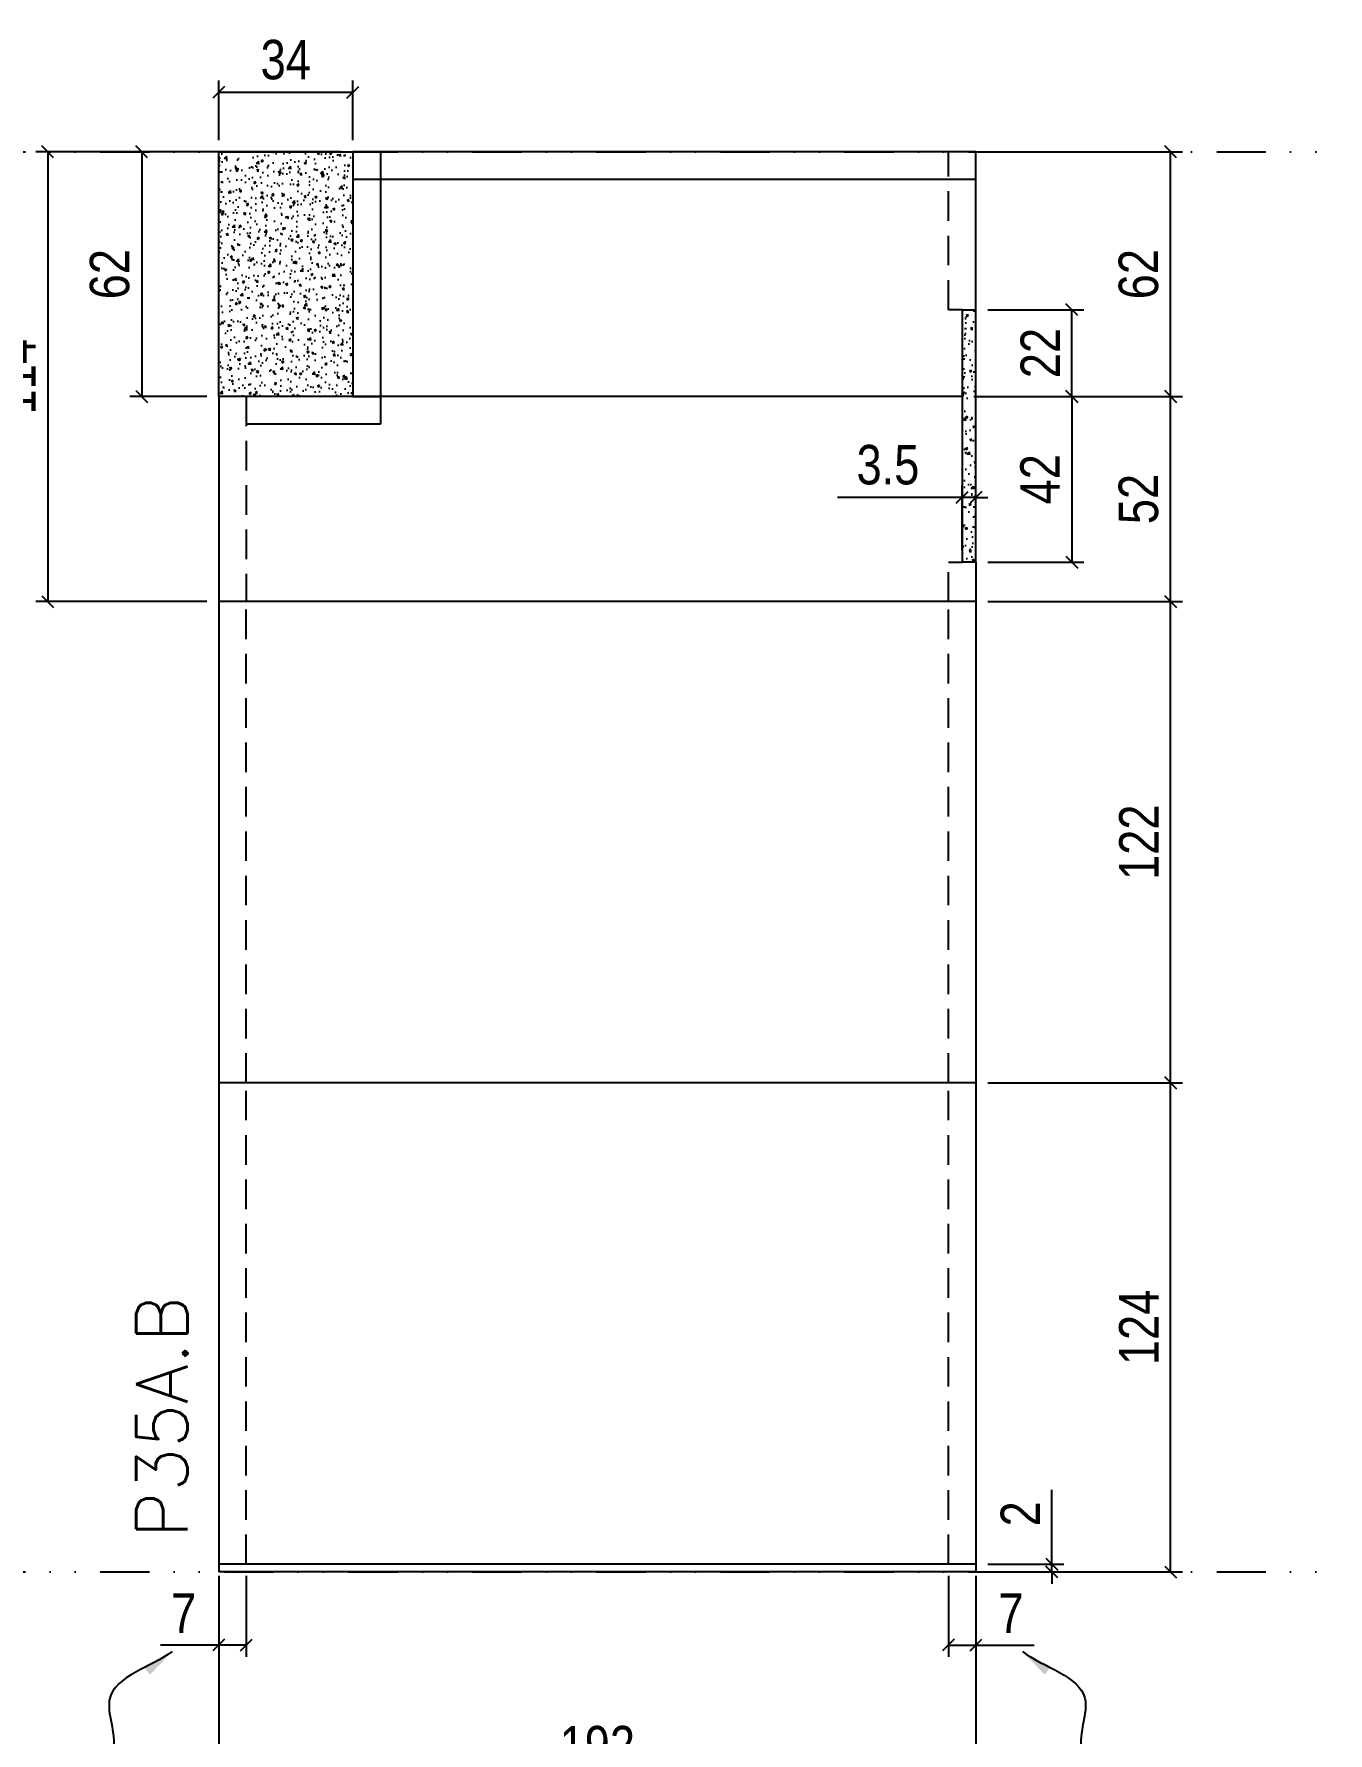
# Model space of a CAD drawing. Extents: x 2949 to 9203, y -16089 to 12527.
# Drawn here: x 3777.8 to 4105.9, y -11144.3 to -10713.6 of the extents above; entities that cross this region are included whole.
import ezdxf

# ---------------------------------------------------------------- set-up
doc = ezdxf.new("R2010")
doc.units = 0
doc.linetypes.add('DIVIDE2', pattern=[0.625, 0.25, -0.125, 0, -0.125, 0, -0.125])
doc.linetypes.add('HIDDEN', pattern=[0.375, 0.25, -0.125])
for name, color, linetype in [('COTA', 241, 'Continuous'), ('Nível', 160, 'Continuous'), ('Painéis', 200, 'Continuous'), ('Romaneio', 10, 'Continuous'), ('SARR_2.2x7', 40, 'Continuous'), ('Sarrafo de Pressão', 42, 'HIDDEN')]:
    doc.layers.add(name, color=color, linetype=linetype)
doc.layers.add('Texto Seção', color=7, linetype='Continuous', lineweight=15)
doc.styles.add('COTA TECNICA', font='techl___.ttf', dxfattribs={"height": 10})
doc.styles.add('COTA TECNICA-50', font='techl___.ttf', dxfattribs={"height": 10})
doc.styles.add('REGUA-120', font='ROMANS.shx', dxfattribs={"height": 15})
doc.styles.get("Standard").update_dxf_attribs({"font": 'arial.ttf'})
doc.dimstyles.new('COTA PAINEL-50', dxfattribs={"dimtxt": 10, "dimasz": 3, "dimexe": 3, "dimexo": 3, "dimgap": 3, "dimtad": 1, "dimdec": 1, "dimzin": 12, "dimdsep": 46, "dimtxsty": 'COTA TECNICA-50', "dimblk1": 'OBLIQUE', "dimblk2": 'OBLIQUE', "dimsah": 1, "dimcen": 0.9, "dimclrd": 4, "dimclre": 4, "dimclrt": 240, "dimadec": 1, "dimazin": 3, "dimtfac": 1, "dimtdec": 1, "dimtmove": 0, "dimatfit": 3, "dimfxl": 1, "dimtolj": 1, "dimtzin": 12, "dimarcsym": 0})
doc.dimstyles.new('PAINEL', dxfattribs={"dimtxt": 10, "dimasz": 3, "dimexe": 3, "dimexo": 3, "dimgap": 3, "dimtad": 1, "dimdec": 1, "dimzin": 12, "dimdsep": 46, "dimtxsty": 'COTA TECNICA', "dimblk1": 'OBLIQUE', "dimblk2": 'OBLIQUE', "dimsah": 1, "dimcen": 0.9, "dimclrd": 4, "dimclre": 4, "dimclrt": 240, "dimadec": 1, "dimazin": 3, "dimtfac": 1, "dimtdec": 1, "dimtmove": 0, "dimatfit": 3, "dimfxl": 1, "dimtolj": 1, "dimtzin": 12, "dimarcsym": 0})
doc.dimstyles.get("Standard").update_dxf_attribs({"dimtxt": 0.18, "dimasz": 0.18, "dimexe": 0.18, "dimexo": 0.0625, "dimgap": 0.09, "dimtad": 0, "dimtih": 1, "dimtoh": 1, "dimdec": 4, "dimzin": 0, "dimdsep": 46, "dimtxsty": 'Standard', "dimcen": 0.09, "dimadec": 0, "dimazin": 0, "dimtfac": 1, "dimtdec": 4, "dimtofl": 0, "dimtmove": 0, "dimatfit": 3, "dimfxl": 1, "dimtolj": 1, "dimtzin": 0, "dimarcsym": 0})

# ---------------------------------------------------------------- blocks, each defined once
blk = doc.blocks.new('_Oblique')
at = {"color": 0, "linetype": 'ByBlock', "lineweight": -2}
blk.add_line((-0.5, -0.5), (0.5, 0.5), dxfattribs=at)
blk = doc.blocks.new('*D2691')
at = {"layer": 'COTA', "color": 4, "lineweight": -2, "transparency": 16777216}
for p, q in [((3824.66, -11104.48), (3824.66, -11158.66)), ((4016.66, -11104.48), (4016.66, -11158.66)), ((4016.66, -11155.66), (3824.66, -11155.66))]:
    blk.add_line(p, q, dxfattribs=at)
at = {"layer": 'Defpoints', "color": 0, "transparency": 16777216}
for p in [(3824.66, -11101.48), (4016.66, -11101.48), (3824.66, -11155.66)]:
    blk.add_point(p, dxfattribs=at)
at = {"layer": 'COTA', "color": 4, "lineweight": -2, "transparency": 16777216, "xscale": 3, "yscale": 3, "zscale": 3, "rotation": 180}
blk.add_blockref('_Oblique', (3824.66, -11155.66), dxfattribs=at)
at = {"layer": 'COTA', "color": 4, "lineweight": -2, "transparency": 16777216, "xscale": 3, "yscale": 3, "zscale": 3}
blk.add_blockref('_Oblique', (4016.66, -11155.66), dxfattribs=at)
at = {"layer": 'COTA', "color": 240, "transparency": 16777216, "insert": (3920.66, -11147.57), "char_height": 10, "attachment_point": 5, "style": 'COTA TECNICA'}
blk.add_mtext('\\A1;192', dxfattribs=at)
blk = doc.blocks.new('*D2692')
at = {"layer": 'COTA', "color": 4, "lineweight": -2, "transparency": 16777216}
for p, q in [((3824.66, -11106.48), (3824.66, -11124.99)), ((3831.66, -11104.48), (3831.66, -11124.99)), ((3824.66, -11121.99), (3809.93, -11121.99)), ((3831.66, -11121.99), (3824.66, -11121.99))]:
    blk.add_line(p, q, dxfattribs=at)
at = {"layer": 'Defpoints', "color": 0, "transparency": 16777216}
for p in [(3824.66, -11103.48), (3831.66, -11101.48), (3824.66, -11121.99)]:
    blk.add_point(p, dxfattribs=at)
at = {"layer": 'COTA', "color": 4, "lineweight": -2, "transparency": 16777216, "xscale": 3, "yscale": 3, "zscale": 3, "rotation": 180}
blk.add_blockref('_Oblique', (3824.66, -11121.99), dxfattribs=at)
at = {"layer": 'COTA', "color": 4, "lineweight": -2, "transparency": 16777216, "xscale": 3, "yscale": 3, "zscale": 3}
blk.add_blockref('_Oblique', (3831.66, -11121.99), dxfattribs=at)
at = {"layer": 'COTA', "color": 240, "transparency": 16777216, "insert": (3815.79, -11113.92), "char_height": 10, "attachment_point": 5, "style": 'COTA TECNICA-50'}
blk.add_mtext('\\A1;7', dxfattribs=at)
blk = doc.blocks.new('*D2693')
at = {"layer": 'COTA', "color": 4, "lineweight": -2, "transparency": 16777216}
for p, q in [((4009.66, -11104.48), (4009.66, -11124.99)), ((4016.66, -11106.48), (4016.66, -11124.99)), ((4009.66, -11121.99), (4016.66, -11121.99)), ((4016.66, -11121.99), (4031.39, -11121.99))]:
    blk.add_line(p, q, dxfattribs=at)
at = {"layer": 'Defpoints', "color": 0, "transparency": 16777216}
for p in [(4009.66, -11101.48), (4016.66, -11103.48), (4016.66, -11121.99)]:
    blk.add_point(p, dxfattribs=at)
at = {"layer": 'COTA', "color": 4, "lineweight": -2, "transparency": 16777216, "xscale": 3, "yscale": 3, "zscale": 3, "rotation": 180}
blk.add_blockref('_Oblique', (4009.66, -11121.99), dxfattribs=at)
at = {"layer": 'COTA', "color": 4, "lineweight": -2, "transparency": 16777216, "xscale": 3, "yscale": 3, "zscale": 3}
blk.add_blockref('_Oblique', (4016.66, -11121.99), dxfattribs=at)
at = {"layer": 'COTA', "color": 240, "transparency": 16777216, "insert": (4025.52, -11113.92), "char_height": 10, "attachment_point": 5, "style": 'COTA TECNICA-50'}
blk.add_mtext('\\A1;7', dxfattribs=at)
blk = doc.blocks.new('*D2694')
at = {"layer": 'Defpoints', "color": 0, "linetype": 'ByBlock', "transparency": 16777216}
for p in [(4016.66, -10979.48), (4066.02, -10979.48), (4016.66, -11103.48)]:
    blk.add_point(p, dxfattribs=at)
at = {"layer": 'Romaneio', "color": 4, "linetype": 'ByBlock', "lineweight": -2, "transparency": 16777216}
for p, q in [((4019.66, -10979.48), (4069.02, -10979.48)), ((4066.02, -11103.48), (4066.02, -10979.48)), ((4019.66, -11103.48), (4069.02, -11103.48))]:
    blk.add_line(p, q, dxfattribs=at)
at = {"layer": 'Romaneio', "color": 4, "linetype": 'ByBlock', "lineweight": -2, "transparency": 16777216, "xscale": 3, "yscale": 3, "zscale": 3}
for p, rotation in [((4066.02, -10979.48), 90), ((4066.02, -11103.48), 270)]:
    blk.add_blockref('_Oblique', p, dxfattribs=dict(at, rotation=rotation))
at = {"layer": 'Romaneio', "color": 240, "linetype": 'ByBlock', "transparency": 16777216, "insert": (4057.95, -11041.48), "char_height": 10, "attachment_point": 5, "rotation": 90, "style": 'COTA TECNICA'}
blk.add_mtext('\\A1;124', dxfattribs=at)
blk = doc.blocks.new('*D2695')
at = {"layer": 'COTA', "color": 4, "lineweight": -2, "transparency": 16777216}
for p, q in [((4035.92, -11101.48), (4035.92, -11082.68)), ((4019.66, -11101.48), (4038.92, -11101.48)), ((4019.66, -11103.48), (4038.92, -11103.48)), ((4035.92, -11103.48), (4035.92, -11101.48)), ((4035.92, -11103.48), (4035.92, -11106.48))]:
    blk.add_line(p, q, dxfattribs=at)
at = {"layer": 'Defpoints', "color": 0, "transparency": 16777216}
for p in [(4016.66, -11101.48), (4016.66, -11103.48), (4035.92, -11103.48)]:
    blk.add_point(p, dxfattribs=at)
at = {"layer": 'COTA', "color": 4, "lineweight": -2, "transparency": 16777216, "xscale": 3, "yscale": 3, "zscale": 3}
for p, rotation in [((4035.92, -11101.48), 270), ((4035.92, -11103.48), 90)]:
    blk.add_blockref('_Oblique', p, dxfattribs=dict(at, rotation=rotation))
at = {"layer": 'COTA', "color": 240, "transparency": 16777216, "insert": (4027.92, -11088.74), "char_height": 10, "attachment_point": 5, "rotation": 90, "style": 'COTA TECNICA-50'}
blk.add_mtext('\\A1;2', dxfattribs=at)
blk = doc.blocks.new('*D2707')
at = {"layer": 'COTA', "color": 4, "linetype": 'ByBlock', "lineweight": -2, "transparency": 16777216}
for p, q in [((4019.66, -10857.48), (4069.02, -10857.48)), ((4066.02, -10979.48), (4066.02, -10857.48)), ((4019.66, -10979.48), (4069.02, -10979.48))]:
    blk.add_line(p, q, dxfattribs=at)
at = {"layer": 'Defpoints', "color": 0, "linetype": 'ByBlock', "transparency": 16777216}
for p in [(4016.66, -10857.48), (4066.02, -10857.48), (4016.66, -10979.48)]:
    blk.add_point(p, dxfattribs=at)
at = {"layer": 'COTA', "color": 4, "linetype": 'ByBlock', "lineweight": -2, "transparency": 16777216, "xscale": 3, "yscale": 3, "zscale": 3}
for p, rotation in [((4066.02, -10857.48), 90), ((4066.02, -10979.48), 270)]:
    blk.add_blockref('_Oblique', p, dxfattribs=dict(at, rotation=rotation))
at = {"layer": 'COTA', "color": 240, "linetype": 'ByBlock', "transparency": 16777216, "insert": (4057.97, -10918.48), "char_height": 10, "attachment_point": 5, "rotation": 90, "style": 'COTA TECNICA'}
blk.add_mtext('\\A1;122', dxfattribs=at)
blk = doc.blocks.new('*D2702')
at = {"layer": 'COTA', "color": 4, "linetype": 'ByBlock', "lineweight": -2, "transparency": 16777216}
for p, q in [((4016.16, -10805.48), (4069.02, -10805.48)), ((4066.02, -10857.48), (4066.02, -10805.48)), ((4019.66, -10857.48), (4069.02, -10857.48))]:
    blk.add_line(p, q, dxfattribs=at)
at = {"layer": 'Defpoints', "color": 0, "linetype": 'ByBlock', "transparency": 16777216}
for p in [(4013.16, -10805.48), (4066.02, -10805.48), (4016.66, -10857.48)]:
    blk.add_point(p, dxfattribs=at)
at = {"layer": 'COTA', "color": 4, "linetype": 'ByBlock', "lineweight": -2, "transparency": 16777216, "xscale": 3, "yscale": 3, "zscale": 3}
for p, rotation in [((4066.02, -10805.48), 90), ((4066.02, -10857.48), 270)]:
    blk.add_blockref('_Oblique', p, dxfattribs=dict(at, rotation=rotation))
at = {"layer": 'COTA', "color": 240, "linetype": 'ByBlock', "transparency": 16777216, "insert": (4057.91, -10831.48), "char_height": 10, "attachment_point": 5, "rotation": 90, "style": 'COTA TECNICA'}
blk.add_mtext('\\A1;52', dxfattribs=at)
blk = doc.blocks.new('*D2718')
at = {"layer": 'COTA', "color": 4, "linetype": 'ByBlock', "lineweight": -2, "transparency": 16777216}
for p, q in [((3824.66, -10740.48), (3824.66, -10725.37)), ((3824.66, -10728.37), (3858.66, -10728.37)), ((3858.66, -10740.48), (3858.66, -10725.37))]:
    blk.add_line(p, q, dxfattribs=at)
at = {"layer": 'Defpoints', "color": 0, "linetype": 'ByBlock', "transparency": 16777216}
for p in [(3858.66, -10728.37), (3824.66, -10743.48), (3858.66, -10743.48)]:
    blk.add_point(p, dxfattribs=at)
at = {"layer": 'COTA', "color": 4, "linetype": 'ByBlock', "lineweight": -2, "transparency": 16777216, "xscale": 3, "yscale": 3, "zscale": 3, "rotation": 180}
blk.add_blockref('_Oblique', (3824.66, -10728.37), dxfattribs=at)
at = {"layer": 'COTA', "color": 4, "linetype": 'ByBlock', "lineweight": -2, "transparency": 16777216, "xscale": 3, "yscale": 3, "zscale": 3}
blk.add_blockref('_Oblique', (3858.66, -10728.37), dxfattribs=at)
at = {"layer": 'COTA', "color": 240, "linetype": 'ByBlock', "transparency": 16777216, "insert": (3841.66, -10720.15), "char_height": 10, "attachment_point": 5, "style": 'COTA TECNICA'}
blk.add_mtext('\\A1;34', dxfattribs=at)
blk = doc.blocks.new('*D2721')
at = {"layer": 'COTA', "color": 4, "lineweight": -2, "transparency": 16777216}
for p, q in [((4016.16, -10805.48), (4043.98, -10805.48)), ((4040.98, -10805.48), (4040.98, -10847.48)), ((4019.66, -10847.48), (4043.98, -10847.48))]:
    blk.add_line(p, q, dxfattribs=at)
at = {"layer": 'Defpoints', "color": 0, "transparency": 16777216}
for p in [(4013.16, -10805.48), (4016.66, -10847.48), (4040.98, -10847.48)]:
    blk.add_point(p, dxfattribs=at)
at = {"layer": 'COTA', "color": 4, "lineweight": -2, "transparency": 16777216, "xscale": 3, "yscale": 3, "zscale": 3}
for p, rotation in [((4040.98, -10805.48), 90), ((4040.98, -10847.48), 270)]:
    blk.add_blockref('_Oblique', p, dxfattribs=dict(at, rotation=rotation))
at = {"layer": 'COTA', "color": 240, "transparency": 16777216, "insert": (4032.9, -10826.48), "char_height": 10, "attachment_point": 5, "rotation": 90, "style": 'COTA TECNICA'}
blk.add_mtext('\\A1;42', dxfattribs=at)
blk = doc.blocks.new('*D2722')
at = {"layer": 'COTA', "color": 4, "lineweight": -2, "transparency": 16777216}
for p, q in [((3821.66, -10743.48), (3802.15, -10743.48)), ((3805.15, -10743.48), (3805.15, -10805.48)), ((3821.66, -10805.48), (3802.15, -10805.48))]:
    blk.add_line(p, q, dxfattribs=at)
at = {"layer": 'Defpoints', "color": 0, "transparency": 16777216}
for p in [(3824.66, -10743.48), (3805.15, -10805.48), (3824.66, -10805.48)]:
    blk.add_point(p, dxfattribs=at)
at = {"layer": 'COTA', "color": 4, "lineweight": -2, "transparency": 16777216, "xscale": 3, "yscale": 3, "zscale": 3}
for p, rotation in [((3805.15, -10743.48), 90), ((3805.15, -10805.48), 270)]:
    blk.add_blockref('_Oblique', p, dxfattribs=dict(at, rotation=rotation))
at = {"layer": 'COTA', "color": 240, "transparency": 16777216, "insert": (3797.05, -10774.48), "char_height": 10, "attachment_point": 5, "rotation": 90, "style": 'COTA TECNICA'}
blk.add_mtext('\\A1;62', dxfattribs=at)
blk = doc.blocks.new('*D3373')
at = {"layer": 'COTA', "color": 4, "lineweight": -2, "transparency": 16777216}
for p, q in [((3855.66, -10743.48), (3778.31, -10743.48)), ((3781.31, -10743.48), (3781.31, -10857.48)), ((3821.66, -10857.48), (3778.31, -10857.48))]:
    blk.add_line(p, q, dxfattribs=at)
at = {"layer": 'Defpoints', "color": 0, "transparency": 16777216}
for p in [(3858.66, -10743.48), (3781.31, -10857.48), (3824.66, -10857.48)]:
    blk.add_point(p, dxfattribs=at)
at = {"layer": 'COTA', "color": 4, "lineweight": -2, "transparency": 16777216, "xscale": 3, "yscale": 3, "zscale": 3}
for p, rotation in [((3781.31, -10743.48), 90), ((3781.31, -10857.48), 270)]:
    blk.add_blockref('_Oblique', p, dxfattribs=dict(at, rotation=rotation))
at = {"layer": 'COTA', "color": 240, "transparency": 16777216, "insert": (3773.24, -10800.48), "char_height": 10, "attachment_point": 5, "rotation": 90, "style": 'COTA TECNICA-50'}
blk.add_mtext('\\A1;114', dxfattribs=at)
blk = doc.blocks.new('*D3374')
at = {"layer": 'COTA', "color": 4, "lineweight": -2, "transparency": 16777216}
for p, q in [((4019.66, -10743.48), (4069.02, -10743.48)), ((4066.02, -10805.48), (4066.02, -10743.48)), ((4016.16, -10805.48), (4069.02, -10805.48))]:
    blk.add_line(p, q, dxfattribs=at)
at = {"layer": 'Defpoints', "color": 0, "transparency": 16777216}
for p in [(4016.66, -10743.48), (4066.02, -10743.48), (4013.16, -10805.48)]:
    blk.add_point(p, dxfattribs=at)
at = {"layer": 'COTA', "color": 4, "lineweight": -2, "transparency": 16777216, "xscale": 3, "yscale": 3, "zscale": 3}
for p, rotation in [((4066.02, -10743.48), 90), ((4066.02, -10805.48), 270)]:
    blk.add_blockref('_Oblique', p, dxfattribs=dict(at, rotation=rotation))
at = {"layer": 'COTA', "color": 240, "transparency": 16777216, "insert": (4057.92, -10774.48), "char_height": 10, "attachment_point": 5, "rotation": 90, "style": 'COTA TECNICA-50'}
blk.add_mtext('\\A1;62', dxfattribs=at)
blk = doc.blocks.new('*D3375')
at = {"layer": 'COTA', "color": 4, "lineweight": -2, "transparency": 16777216}
for p, q in [((4013.16, -10831.06), (3981.55, -10831.06)), ((4013.16, -10844.48), (4013.16, -10828.06)), ((4016.66, -10831.06), (4013.16, -10831.06)), ((4016.66, -10844.48), (4016.66, -10828.06)), ((4016.66, -10831.06), (4019.66, -10831.06))]:
    blk.add_line(p, q, dxfattribs=at)
at = {"layer": 'Defpoints', "color": 0, "transparency": 16777216}
for p in [(4013.16, -10831.06), (4013.16, -10847.48), (4016.66, -10847.48)]:
    blk.add_point(p, dxfattribs=at)
at = {"layer": 'COTA', "color": 4, "lineweight": -2, "transparency": 16777216, "xscale": 3, "yscale": 3, "zscale": 3}
blk.add_blockref('_Oblique', (4013.16, -10831.06), dxfattribs=at)
at = {"layer": 'COTA', "color": 4, "lineweight": -2, "transparency": 16777216, "xscale": 3, "yscale": 3, "zscale": 3, "rotation": 180}
blk.add_blockref('_Oblique', (4016.66, -10831.06), dxfattribs=at)
at = {"layer": 'COTA', "color": 240, "transparency": 16777216, "insert": (3994.35, -10822.84), "char_height": 10, "attachment_point": 5, "style": 'COTA TECNICA-50'}
blk.add_mtext('\\A1;3.5', dxfattribs=at)
blk = doc.blocks.new('*D3429')
at = {"layer": 'COTA', "color": 4, "lineweight": -2, "transparency": 16777216}
for p, q in [((4019.66, -10783.48), (4043.98, -10783.48)), ((4040.98, -10805.48), (4040.98, -10783.48)), ((4016.16, -10805.48), (4043.98, -10805.48))]:
    blk.add_line(p, q, dxfattribs=at)
at = {"layer": 'Defpoints', "color": 0, "transparency": 16777216}
for p in [(4016.66, -10783.48), (4040.98, -10783.48), (4013.16, -10805.48)]:
    blk.add_point(p, dxfattribs=at)
at = {"layer": 'COTA', "color": 4, "lineweight": -2, "transparency": 16777216, "xscale": 3, "yscale": 3, "zscale": 3}
for p, rotation in [((4040.98, -10783.48), 90), ((4040.98, -10805.48), 270)]:
    blk.add_blockref('_Oblique', p, dxfattribs=dict(at, rotation=rotation))
at = {"layer": 'COTA', "color": 240, "transparency": 16777216, "insert": (4032.98, -10794.48), "char_height": 10, "attachment_point": 5, "rotation": 90, "style": 'COTA TECNICA-50'}
blk.add_mtext('\\A1;22', dxfattribs=at)

msp = doc.modelspace()

# ---------------------------------------------------------------- hatches: boundary and pattern name
at = {"layer": 'COTA', "linetype": 'ByBlock'}
h = msp.add_hatch(dxfattribs=at)
h.set_pattern_fill('AR-CONC', color=256, scale=0.03)
h.set_pattern_definition([(50, (-127670.4665, -38779.522), (5.46554007, -0.47817257), [0.5715, -6.2865]), (355, (-127670.4665, -38779.522), (-1.05730264, 5.73170536), [0.4572, -5.02921753]), (100.4514447, (-127670.011, -38779.562), (4.40823741, 5.25353256), [0.48570026, -5.34270734]), (46.1842, (-127670.4665, -38777.998), (8.13237123, -1.26126984), [0.85725, -9.42975]), (96.6355576, (-127669.789, -38778.103), (7.122124, 7.42278374), [0.7285507, -8.01406824]), (351.184151, (-127670.4665, -38777.998), (7.122124, 7.42278374), [0.685799, -7.54379196]), (21, (-127669.7045, -38778.379), (4.54843174, -3.06795595), [0.5715, -6.2865]), (326, (-127669.7045, -38778.379), (1.85406085, 5.52563898), [0.4572, -5.0292]), (71.451445, (-127669.3255, -38778.6347), (6.40249258, 2.45768307), [0.48570026, -5.34269813]), (37.5, (-127670.4665, -38779.522), (0.092658098, 2.536651166), [0, -4.96824, 0, -5.1054, 0, -5.04825]), (7.5, (-127670.4665, -38779.522), (2.004589875, 3.005417245), [0, -2.91084, 0, -4.85394, 0, -1.92405]), (327.5, (-127672.1658, -38779.522), (4.067717855, -0.17186232), [0, -1.905, 0, -5.9436, 0, -7.8867]), (317.5, (-127672.9278, -38779.522), (4.44387544, 0.76279473), [0, -2.4765, 0, -3.94716, 0, -5.6007])])
h.paths.add_polyline_path([(3858.66, -10743.48), (3824.66, -10743.48), (3824.66, -10805.48), (3858.66, -10805.48)])
h = msp.add_hatch(dxfattribs=at)
h.set_pattern_fill('AR-CONC', color=256, scale=0.03)
h.set_pattern_definition([(50, (-127690.4665, -38779.522), (5.46554007, -0.47817257), [0.5715, -6.2865]), (355, (-127690.4665, -38779.522), (-1.05730264, 5.73170536), [0.4572, -5.02921753]), (100.4514447, (-127690.011, -38779.562), (4.40823741, 5.25353256), [0.48570026, -5.34270734]), (46.1842, (-127690.4665, -38777.998), (8.13237123, -1.26126984), [0.85725, -9.42975]), (96.6355576, (-127689.789, -38778.103), (7.122124, 7.42278374), [0.7285507, -8.01406824]), (351.184151, (-127690.4665, -38777.998), (7.122124, 7.42278374), [0.685799, -7.54379196]), (21, (-127689.7045, -38778.379), (4.54843174, -3.06795595), [0.5715, -6.2865]), (326, (-127689.7045, -38778.379), (1.85406085, 5.52563898), [0.4572, -5.0292]), (71.451445, (-127689.3255, -38778.6347), (6.40249258, 2.45768307), [0.48570026, -5.34269813]), (37.5, (-127690.4665, -38779.522), (0.092658098, 2.536651166), [0, -4.96824, 0, -5.1054, 0, -5.04825]), (7.5, (-127690.4665, -38779.522), (2.004589875, 3.005417245), [0, -2.91084, 0, -4.85394, 0, -1.92405]), (327.5, (-127692.1658, -38779.522), (4.067717855, -0.17186232), [0, -1.905, 0, -5.9436, 0, -7.8867]), (317.5, (-127692.9278, -38779.522), (4.44387544, 0.76279473), [0, -2.4765, 0, -3.94716, 0, -5.6007])])
h.paths.add_polyline_path([(4013.16, -10847.46), (4016.66, -10847.51), (4016.66, -10783.46), (4013.16, -10783.51)])

# ---------------------------------------------------------------- linework, layer by layer
for p, q in [((3824.66, -10805.48), (3824.66, -10743.48)), ((3824.66, -10743.48), (3858.47, -10743.48)), ((4016.66, -10847.48), (4016.66, -10783.48)), ((3858.66, -10805.48), (3865.66, -10805.48)), ((3865.66, -10805.48), (3865.66, -10812.48))]:
    msp.add_line(p, q, dxfattribs=at)
at = {"layer": 'Nível', "color": 4, "linetype": 'DIVIDE2', "ltscale": 50}
for p, q in [((3322.9, -10743.48), (4394.03, -10743.48)), ((3322.9, -11103.48), (4394.03, -11103.48))]:
    msp.add_line(p, q, dxfattribs=at)
at = {"layer": 'Painéis', "linetype": 'ByBlock'}
for p, q in [((4016.66, -10743.48), (3858.66, -10743.48)), ((3858.66, -10743.48), (3858.66, -10805.48)), ((4013.16, -10783.48), (4013.16, -10847.48)), ((3858.66, -10787.48), (3858.47, -10787.48)), ((4013.16, -10805.48), (3824.66, -10805.48)), ((3824.66, -10857.48), (3824.66, -11103.48)), ((4016.66, -10857.48), (3824.66, -10857.48)), ((4016.66, -10857.48), (4016.66, -11103.48)), ((4016.66, -10979.48), (3824.66, -10979.48)), ((4016.66, -11101.48), (3824.66, -11101.48)), ((4016.66, -11103.48), (3824.66, -11103.48))]:
    msp.add_line(p, q, dxfattribs=at)
at = {"layer": 'Painéis'}
for p, q in [((4016.66, -10783.48), (4016.66, -10743.48)), ((4013.16, -10783.48), (4016.66, -10783.48)), ((4016.66, -10783.48), (4016.66, -10783.48)), ((3824.66, -10805.48), (3824.66, -10857.48)), ((4009.66, -10847.48), (4013.16, -10847.48)), ((4016.66, -10847.48), (4013.16, -10847.48)), ((4016.66, -10847.48), (4016.66, -10857.48))]:
    msp.add_line(p, q, dxfattribs=at)
at = {"layer": 'SARR_2.2x7'}
for p, q in [((3865.66, -10743.48), (3865.66, -10805.48)), ((4016.66, -10750.48), (3858.66, -10750.48)), ((3865.66, -10812.48), (3831.66, -10812.48))]:
    msp.add_line(p, q, dxfattribs=at)
at = {"layer": 'Sarrafo de Pressão', "ltscale": 30}
for p, q in [((4009.66, -10783.48), (4009.66, -10743.48)), ((4013.16, -10783.48), (4009.66, -10783.48)), ((3831.66, -10805.48), (3831.66, -10857.48)), ((4009.66, -10857.48), (4009.66, -10847.48)), ((3831.66, -10979.48), (3831.66, -10857.48)), ((4009.66, -10979.48), (4009.66, -10857.48)), ((3831.66, -11101.48), (3831.66, -10979.48)), ((4009.66, -11101.48), (4009.66, -10979.48))]:
    msp.add_line(p, q, dxfattribs=at)

# ---------------------------------------------------------------- texts
at = {"layer": 'Texto Seção', "style": 'REGUA-120'}
msp.add_text('P35A.B', height=13, rotation=90, dxfattribs=at).set_placement((3816.76, -11094.85))

# ---------------------------------------------------------------- dimensions: what is measured, and where the dimension line sits
at = {"layer": 'COTA', "linetype": 'ByBlock'}
dim = msp.add_linear_dim(base=(3858.66, -10728.37), p1=(3824.66, -10743.48), p2=(3858.66, -10743.48), dimstyle='PAINEL', dxfattribs=at)
dim.commit()
dim.dimension.update_dxf_attribs({"geometry": '*D2718', "text_midpoint": (3841.66, -10720.15)})
at = {"layer": 'COTA'}
for base, p1, p2, angle, dimstyle, picture, middle in [((3781.31, -10857.48), (3858.66, -10743.48), (3824.66, -10857.48), 90, 'COTA PAINEL-50', '*D3373', (3773.24, -10800.48)), ((3805.15, -10805.48), (3824.66, -10743.48), (3824.66, -10805.48), 90, 'PAINEL', '*D2722', (3797.05, -10774.48)), ((4066.02, -10743.48), (4013.16, -10805.48), (4016.66, -10743.48), 90, 'COTA PAINEL-50', '*D3374', (4057.92, -10774.48)), ((4040.98, -10783.48), (4013.16, -10805.48), (4016.66, -10783.48), 90, 'COTA PAINEL-50', '*D3429', (4032.98, -10794.48)), ((4040.98, -10847.48), (4013.16, -10805.48), (4016.66, -10847.48), 90, 'PAINEL', '*D2721', (4032.9, -10826.48)), ((3824.66, -11121.99), (3831.66, -11101.48), (3824.66, -11103.48), 180, 'COTA PAINEL-50', '*D2692', (3815.79, -11113.92))]:
    dim = msp.add_linear_dim(base=base, p1=p1, p2=p2, angle=angle, dimstyle=dimstyle, dxfattribs=at)
    dim.commit()
    dim.dimension.update_dxf_attribs({"geometry": picture, "text_midpoint": middle})
at = {"layer": 'COTA', "linetype": 'ByBlock'}
dim = msp.add_linear_dim(base=(4066.02, -10805.48), p1=(4016.66, -10857.48), p2=(4013.16, -10805.48), angle=90, dimstyle='PAINEL', dxfattribs=at)
dim.commit()
dim.dimension.update_dxf_attribs({"geometry": '*D2702', "text_midpoint": (4066.02, -10831.48), "dimtype": 160})
at = {"layer": 'COTA'}
for base, p1, p2, picture, middle in [((4013.16, -10831.06), (4016.66, -10847.48), (4013.16, -10847.48), '*D3375', (3994.35, -10822.84)), ((4016.66, -11121.99), (4009.66, -11101.48), (4016.66, -11103.48), '*D2693', (4025.52, -11113.92))]:
    dim = msp.add_linear_dim(base=base, p1=p1, p2=p2, dimstyle='COTA PAINEL-50', dxfattribs=at)
    dim.commit()
    dim.dimension.update_dxf_attribs({"geometry": picture, "text_midpoint": middle})
at = {"layer": 'COTA', "linetype": 'ByBlock'}
dim = msp.add_linear_dim(base=(4066.02, -10857.48), p1=(4016.66, -10979.48), p2=(4016.66, -10857.48), angle=90, dimstyle='PAINEL', dxfattribs=at)
dim.commit()
dim.dimension.update_dxf_attribs({"geometry": '*D2707', "text_midpoint": (4057.97, -10918.48)})
at = {"layer": 'COTA'}
dim = msp.add_linear_dim(base=(4035.92, -11103.48), p1=(4016.66, -11101.48), p2=(4016.66, -11103.48), angle=90, dimstyle='COTA PAINEL-50', dxfattribs=at)
dim.commit()
dim.dimension.update_dxf_attribs({"geometry": '*D2695', "text_midpoint": (4035.92, -11088.74), "dimtype": 160})
dim = msp.add_linear_dim(base=(3824.66, -11155.66), p1=(4016.66, -11101.48), p2=(3824.66, -11101.48), angle=180, dimstyle='PAINEL', override={"dimarcsym": 2}, dxfattribs=at)
dim.commit()
dim.dimension.update_dxf_attribs({"geometry": '*D2691', "text_midpoint": (3920.66, -11147.57)})
at = {"layer": 'Romaneio', "linetype": 'ByBlock'}
dim = msp.add_aligned_dim(p1=(4016.66, -11103.48), p2=(4016.66, -10979.48), distance=-49.37, dimstyle='PAINEL', dxfattribs=at)
dim.commit()
dim.dimension.update_dxf_attribs({"geometry": '*D2694', "text_midpoint": (4057.95, -11041.48)})

# ---------------------------------------------------------------- leaders
at = {"layer": 'COTA', "path_type": 1}
for points in [[(3812.83, -11123.67), (3797.04, -11135.5), (3797.97, -11148.51), (3792.42, -11158.29)], [(4028.49, -11123.67), (4044.27, -11135.5), (4043.35, -11148.51), (4048.9, -11158.29)]]:
    msp.add_leader(points, dimstyle='Standard', override={"dimasz": 8}, dxfattribs=at)

doc.saveas('drawing.dxf')
